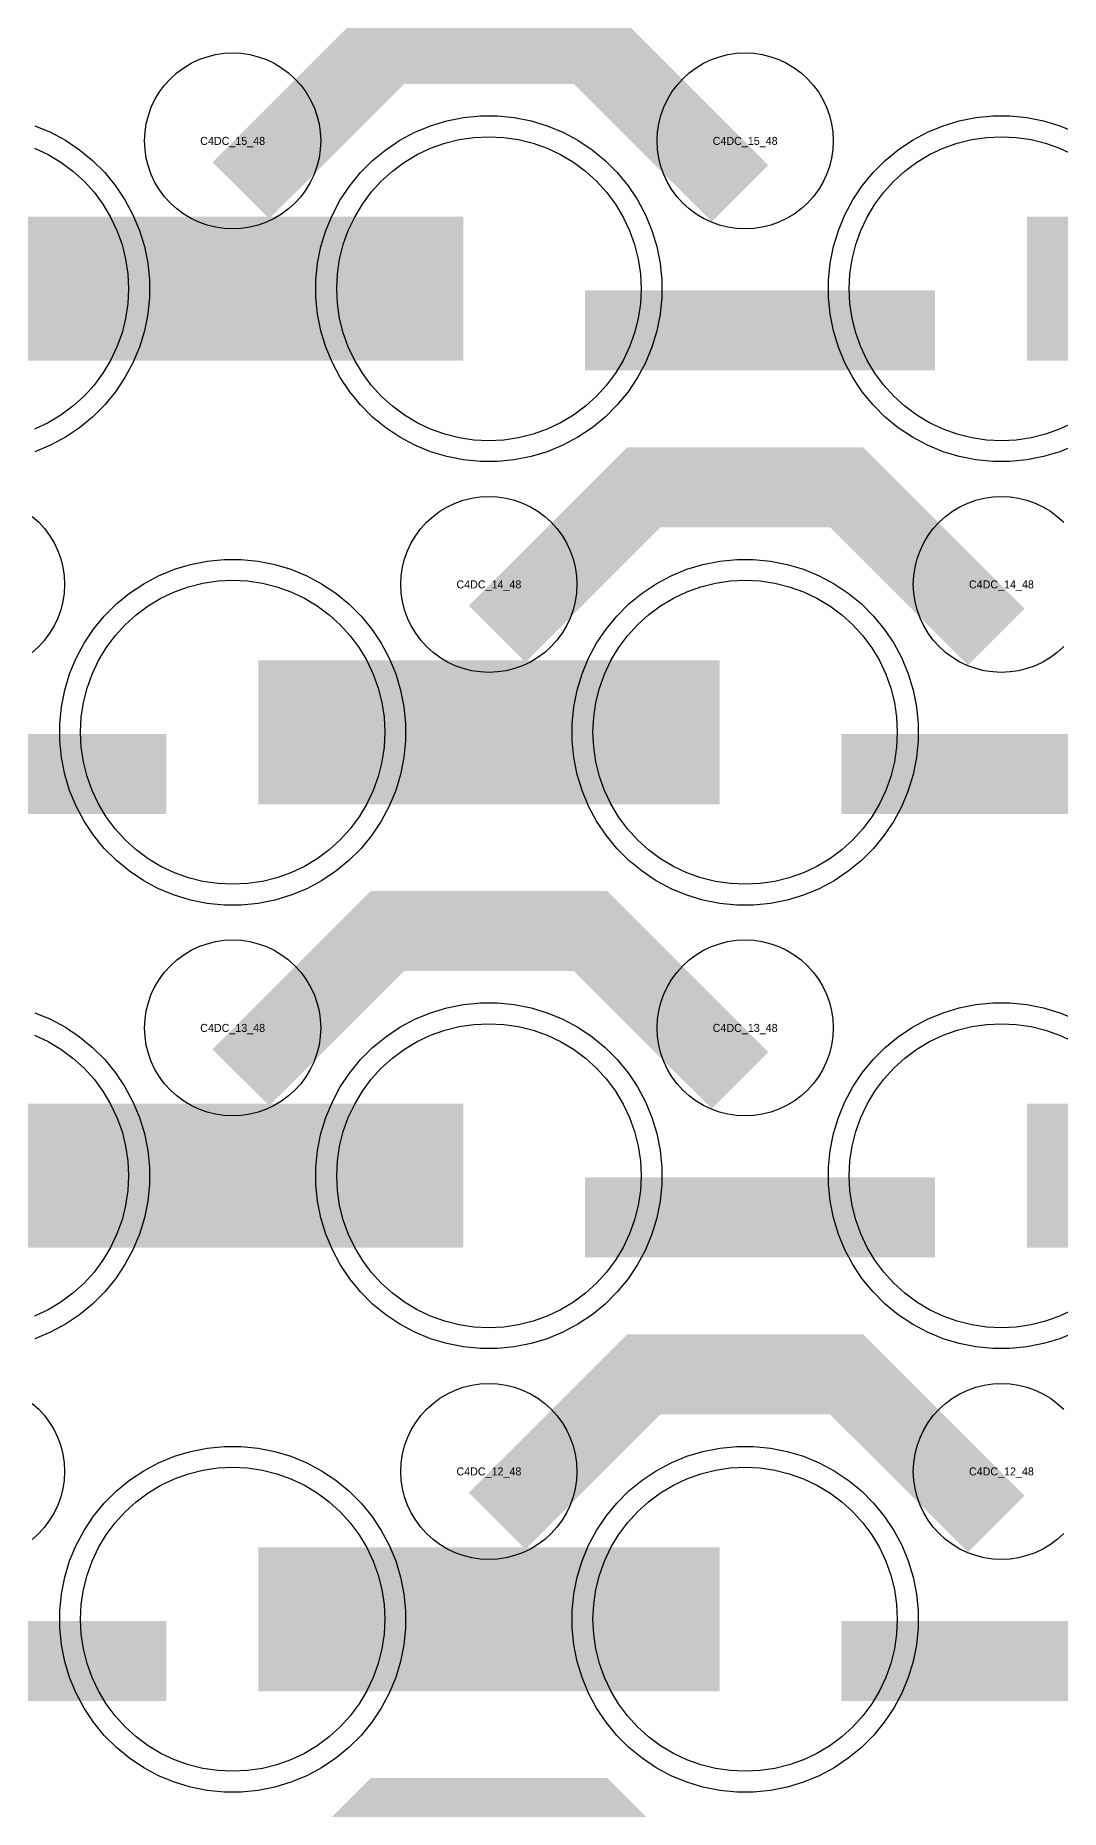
# Model space of a CAD drawing. Extents: x -11880 to 11880, y -14992 to 14992.
# Drawn here: x 3298 to 3618, y -13236 to -12682 of the extents above; entities that cross this region are included whole.
import ezdxf
from ezdxf.enums import TextEntityAlignment as Align

# ---------------------------------------------------------------- set-up
doc = ezdxf.new("R2010")
doc.units = 0
doc.header["$MEASUREMENT"] = 0
for name, color, linetype in [('GDS_775_DT_237', 138, 'CONTINUOUS'), ('RDL1_FS', 34, 'CONTINUOUS'), ('RDL_BS', 160, 'CONTINUOUS')]:
    doc.layers.add(name, color=color, linetype=linetype)

msp = doc.modelspace()

# ---------------------------------------------------------------- linework, layer by layer
at = {"layer": 'RDL1_FS'}
for points in [[(3440, -12808.614), (3435.343, -12808.385), (3430.732, -12807.701), (3426.209, -12806.569), (3421.819, -12804.997), (3417.605, -12803.005), (3413.605, -12800.607), (3409.86, -12797.829), (3406.406, -12794.699), (3403.276, -12791.245), (3400.498, -12787.5), (3398.1, -12783.5), (3396.108, -12779.286), (3394.536, -12774.896), (3393.404, -12770.373), (3392.72, -12765.762), (3392.491, -12761.105), (3392.72, -12756.448), (3393.404, -12751.837), (3394.536, -12747.314), (3396.108, -12742.924), (3398.1, -12738.71), (3400.498, -12734.71), (3403.276, -12730.965), (3406.406, -12727.511), (3409.86, -12724.381), (3413.605, -12721.603), (3417.605, -12719.205), (3421.819, -12717.213), (3426.209, -12715.641), (3430.732, -12714.509), (3435.343, -12713.825), (3440, -12713.596), (3444.657, -12713.825), (3449.268, -12714.509), (3453.791, -12715.641), (3458.181, -12717.213), (3462.395, -12719.205), (3466.395, -12721.603), (3470.14, -12724.381), (3473.594, -12727.511), (3476.724, -12730.965), (3479.502, -12734.71), (3481.9, -12738.71), (3483.892, -12742.924), (3485.464, -12747.314), (3486.596, -12751.837), (3487.28, -12756.448), (3487.509, -12761.105), (3487.28, -12765.762), (3486.596, -12770.373), (3485.464, -12774.896), (3483.892, -12779.286), (3481.9, -12783.5), (3479.502, -12787.5), (3476.724, -12791.245), (3473.594, -12794.699), (3470.14, -12797.829), (3466.395, -12800.607), (3462.395, -12803.005), (3458.181, -12804.997), (3453.791, -12806.569), (3449.268, -12807.701), (3444.657, -12808.385)], [(3440, -13085.739), (3435.343, -13085.51), (3430.732, -13084.826), (3426.209, -13083.694), (3421.819, -13082.122), (3417.605, -13080.13), (3413.605, -13077.732), (3409.86, -13074.954), (3406.406, -13071.824), (3403.276, -13068.37), (3400.498, -13064.625), (3398.1, -13060.625), (3396.108, -13056.411), (3394.536, -13052.021), (3393.404, -13047.498), (3392.72, -13042.887), (3392.491, -13038.23), (3392.72, -13033.573), (3393.404, -13028.962), (3394.536, -13024.439), (3396.108, -13020.049), (3398.1, -13015.835), (3400.498, -13011.835), (3403.276, -13008.09), (3406.406, -13004.636), (3409.86, -13001.506), (3413.605, -12998.728), (3417.605, -12996.33), (3421.819, -12994.338), (3426.209, -12992.766), (3430.732, -12991.634), (3435.343, -12990.95), (3440, -12990.721), (3444.657, -12990.95), (3449.268, -12991.634), (3453.791, -12992.766), (3458.181, -12994.338), (3462.395, -12996.33), (3466.395, -12998.728), (3470.14, -13001.506), (3473.594, -13004.636), (3476.724, -13008.09), (3479.502, -13011.835), (3481.9, -13015.835), (3483.892, -13020.049), (3485.464, -13024.439), (3486.596, -13028.962), (3487.28, -13033.573), (3487.509, -13038.23), (3487.28, -13042.887), (3486.596, -13047.498), (3485.464, -13052.021), (3483.892, -13056.411), (3481.9, -13060.625), (3479.502, -13064.625), (3476.724, -13068.37), (3473.594, -13071.824), (3470.14, -13074.954), (3466.395, -13077.732), (3462.395, -13080.13), (3458.181, -13082.122), (3453.791, -13083.694), (3449.268, -13084.826), (3444.657, -13085.51)], [(3360, -13224.304), (3355.343, -13224.075), (3350.732, -13223.391), (3346.209, -13222.259), (3341.819, -13220.687), (3337.605, -13218.695), (3333.605, -13216.297), (3329.86, -13213.519), (3326.406, -13210.389), (3323.276, -13206.935), (3320.498, -13203.19), (3318.1, -13199.19), (3316.108, -13194.976), (3314.536, -13190.586), (3313.404, -13186.063), (3312.72, -13181.452), (3312.491, -13176.795), (3312.72, -13172.138), (3313.404, -13167.527), (3314.536, -13163.004), (3316.108, -13158.614), (3318.1, -13154.4), (3320.498, -13150.4), (3323.276, -13146.655), (3326.406, -13143.201), (3329.86, -13140.071), (3333.605, -13137.293), (3337.605, -13134.895), (3341.819, -13132.903), (3346.209, -13131.331), (3350.732, -13130.199), (3355.343, -13129.515), (3360, -13129.286), (3364.657, -13129.515), (3369.268, -13130.199), (3373.791, -13131.331), (3378.181, -13132.903), (3382.395, -13134.895), (3386.395, -13137.293), (3390.14, -13140.071), (3393.594, -13143.201), (3396.724, -13146.655), (3399.502, -13150.4), (3401.9, -13154.4), (3403.892, -13158.614), (3405.464, -13163.004), (3406.596, -13167.527), (3407.28, -13172.138), (3407.509, -13176.795), (3407.28, -13181.452), (3406.596, -13186.063), (3405.464, -13190.586), (3403.892, -13194.976), (3401.9, -13199.19), (3399.502, -13203.19), (3396.724, -13206.935), (3393.594, -13210.389), (3390.14, -13213.519), (3386.395, -13216.297), (3382.395, -13218.695), (3378.181, -13220.687), (3373.791, -13222.259), (3369.268, -13223.391), (3364.657, -13224.075)], [(3520, -13224.304), (3515.343, -13224.075), (3510.732, -13223.391), (3506.209, -13222.259), (3501.819, -13220.687), (3497.605, -13218.695), (3493.605, -13216.297), (3489.86, -13213.519), (3486.406, -13210.389), (3483.276, -13206.935), (3480.498, -13203.19), (3478.1, -13199.19), (3476.108, -13194.976), (3474.536, -13190.586), (3473.404, -13186.063), (3472.72, -13181.452), (3472.491, -13176.795), (3472.72, -13172.138), (3473.404, -13167.527), (3474.536, -13163.004), (3476.108, -13158.614), (3478.1, -13154.4), (3480.498, -13150.4), (3483.276, -13146.655), (3486.406, -13143.201), (3489.86, -13140.071), (3493.605, -13137.293), (3497.605, -13134.895), (3501.819, -13132.903), (3506.209, -13131.331), (3510.732, -13130.199), (3515.343, -13129.515), (3520, -13129.286), (3524.657, -13129.515), (3529.268, -13130.199), (3533.791, -13131.331), (3538.181, -13132.903), (3542.395, -13134.895), (3546.395, -13137.293), (3550.14, -13140.071), (3553.594, -13143.201), (3556.724, -13146.655), (3559.502, -13150.4), (3561.9, -13154.4), (3563.892, -13158.614), (3565.464, -13163.004), (3566.596, -13167.527), (3567.28, -13172.138), (3567.509, -13176.795), (3567.28, -13181.452), (3566.596, -13186.063), (3565.464, -13190.586), (3563.892, -13194.976), (3561.9, -13199.19), (3559.502, -13203.19), (3556.724, -13206.935), (3553.594, -13210.389), (3550.14, -13213.519), (3546.395, -13216.297), (3542.395, -13218.695), (3538.181, -13220.687), (3533.791, -13222.259), (3529.268, -13223.391), (3524.657, -13224.075)]]:
    msp.add_lwpolyline(points, close=True, dxfattribs=at)
for points in [[(3622.395, -12803.005), (3618.181, -12804.997), (3613.791, -12806.569), (3609.268, -12807.701), (3604.657, -12808.385), (3600, -12808.614), (3595.343, -12808.385), (3590.732, -12807.701), (3586.209, -12806.569), (3581.819, -12804.997), (3577.605, -12803.005), (3573.605, -12800.607), (3569.86, -12797.829), (3566.406, -12794.699), (3563.276, -12791.245), (3560.498, -12787.5), (3558.1, -12783.5), (3556.108, -12779.286), (3554.536, -12774.896), (3553.404, -12770.373), (3552.72, -12765.762), (3552.491, -12761.105), (3552.72, -12756.448), (3553.404, -12751.837), (3554.536, -12747.314), (3556.108, -12742.924), (3558.1, -12738.71), (3560.498, -12734.71), (3563.276, -12730.965), (3566.406, -12727.511), (3569.86, -12724.381), (3573.605, -12721.603), (3577.605, -12719.205), (3581.819, -12717.213), (3586.209, -12715.641), (3590.732, -12714.509), (3595.343, -12713.825), (3600, -12713.596), (3604.657, -12713.825), (3609.268, -12714.509), (3613.791, -12715.641), (3618.181, -12717.213), (3622.395, -12719.205)], [(3298.181, -12717.213), (3302.395, -12719.205), (3306.395, -12721.603), (3310.14, -12724.381), (3313.594, -12727.511), (3316.724, -12730.965), (3319.502, -12734.71), (3321.9, -12738.71), (3323.892, -12742.924), (3325.464, -12747.314), (3326.596, -12751.837), (3327.28, -12756.448), (3327.509, -12761.105), (3327.28, -12765.762), (3326.596, -12770.373), (3325.464, -12774.896), (3323.892, -12779.286), (3321.9, -12783.5), (3319.502, -12787.5), (3316.724, -12791.245), (3313.594, -12794.699), (3310.14, -12797.829), (3306.395, -12800.607), (3302.395, -12803.005), (3298.181, -12804.997)], [(3622.395, -13080.13), (3618.181, -13082.122), (3613.791, -13083.694), (3609.268, -13084.826), (3604.657, -13085.51), (3600, -13085.739), (3595.343, -13085.51), (3590.732, -13084.826), (3586.209, -13083.694), (3581.819, -13082.122), (3577.605, -13080.13), (3573.605, -13077.732), (3569.86, -13074.954), (3566.406, -13071.824), (3563.276, -13068.37), (3560.498, -13064.625), (3558.1, -13060.625), (3556.108, -13056.411), (3554.536, -13052.021), (3553.404, -13047.498), (3552.72, -13042.887), (3552.491, -13038.23), (3552.72, -13033.573), (3553.404, -13028.962), (3554.536, -13024.439), (3556.108, -13020.049), (3558.1, -13015.835), (3560.498, -13011.835), (3563.276, -13008.09), (3566.406, -13004.636), (3569.86, -13001.506), (3573.605, -12998.728), (3577.605, -12996.33), (3581.819, -12994.338), (3586.209, -12992.766), (3590.732, -12991.634), (3595.343, -12990.95), (3600, -12990.721), (3604.657, -12990.95), (3609.268, -12991.634), (3613.791, -12992.766), (3618.181, -12994.338), (3622.395, -12996.33)], [(3298.181, -12994.338), (3302.395, -12996.33), (3306.395, -12998.728), (3310.14, -13001.506), (3313.594, -13004.636), (3316.724, -13008.09), (3319.502, -13011.835), (3321.9, -13015.835), (3323.892, -13020.049), (3325.464, -13024.439), (3326.596, -13028.962), (3327.28, -13033.573), (3327.509, -13038.23), (3327.28, -13042.887), (3326.596, -13047.498), (3325.464, -13052.021), (3323.892, -13056.411), (3321.9, -13060.625), (3319.502, -13064.625), (3316.724, -13068.37), (3313.594, -13071.824), (3310.14, -13074.954), (3306.395, -13077.732), (3302.395, -13080.13), (3298.181, -13082.122)]]:
    msp.add_lwpolyline(points, dxfattribs=at)
for points in [[(3288.002, -12761.105, 45, 45, 0), (3360.002, -12761.105, 45, 45, 0)], [(3360.002, -12761.105, 45, 45, 0), (3432.002, -12761.105, 45, 45, 0)], [(3608.002, -12761.105, 45, 45, 0), (3680.002, -12761.105, 45, 45, 0)], [(3288.002, -13038.23, 45, 45, 0), (3360.002, -13038.23, 45, 45, 0)], [(3360.002, -13038.23, 45, 45, 0), (3432.002, -13038.23, 45, 45, 0)], [(3608.002, -13038.23, 45, 45, 0), (3680.002, -13038.23, 45, 45, 0)], [(3368.002, -13176.795, 45, 45, 0), (3440.002, -13176.795, 45, 45, 0)], [(3440.002, -13176.795, 45, 45, 0), (3512.002, -13176.795, 45, 45, 0)]]:
    msp.add_lwpolyline(points, format="xyseb", dxfattribs=at)
at = {"layer": 'RDL1_FS', "color": 241, "true_color": 0xf7abae}
for points in [[(3360, -12947.174), (3355.343, -12946.945), (3350.732, -12946.261), (3346.209, -12945.129), (3341.819, -12943.557), (3337.605, -12941.565), (3333.605, -12939.167), (3329.86, -12936.389), (3326.406, -12933.259), (3323.276, -12929.805), (3320.498, -12926.06), (3318.1, -12922.06), (3316.108, -12917.846), (3314.536, -12913.456), (3313.404, -12908.933), (3312.72, -12904.322), (3312.491, -12899.665), (3312.72, -12895.008), (3313.404, -12890.397), (3314.536, -12885.874), (3316.108, -12881.484), (3318.1, -12877.27), (3320.498, -12873.27), (3323.276, -12869.525), (3326.406, -12866.071), (3329.86, -12862.941), (3333.605, -12860.163), (3337.605, -12857.765), (3341.819, -12855.773), (3346.209, -12854.201), (3350.732, -12853.069), (3355.343, -12852.385), (3360, -12852.156), (3364.657, -12852.385), (3369.268, -12853.069), (3373.791, -12854.201), (3378.181, -12855.773), (3382.395, -12857.765), (3386.395, -12860.163), (3390.14, -12862.941), (3393.594, -12866.071), (3396.724, -12869.525), (3399.502, -12873.27), (3401.9, -12877.27), (3403.892, -12881.484), (3405.464, -12885.874), (3406.596, -12890.397), (3407.28, -12895.008), (3407.509, -12899.665), (3407.28, -12904.322), (3406.596, -12908.933), (3405.464, -12913.456), (3403.892, -12917.846), (3401.9, -12922.06), (3399.502, -12926.06), (3396.724, -12929.805), (3393.594, -12933.259), (3390.14, -12936.389), (3386.395, -12939.167), (3382.395, -12941.565), (3378.181, -12943.557), (3373.791, -12945.129), (3369.268, -12946.261), (3364.657, -12946.945)], [(3520, -12947.174), (3515.343, -12946.945), (3510.732, -12946.261), (3506.209, -12945.129), (3501.819, -12943.557), (3497.605, -12941.565), (3493.605, -12939.167), (3489.86, -12936.389), (3486.406, -12933.259), (3483.276, -12929.805), (3480.498, -12926.06), (3478.1, -12922.06), (3476.108, -12917.846), (3474.536, -12913.456), (3473.404, -12908.933), (3472.72, -12904.322), (3472.491, -12899.665), (3472.72, -12895.008), (3473.404, -12890.397), (3474.536, -12885.874), (3476.108, -12881.484), (3478.1, -12877.27), (3480.498, -12873.27), (3483.276, -12869.525), (3486.406, -12866.071), (3489.86, -12862.941), (3493.605, -12860.163), (3497.605, -12857.765), (3501.819, -12855.773), (3506.209, -12854.201), (3510.732, -12853.069), (3515.343, -12852.385), (3520, -12852.156), (3524.657, -12852.385), (3529.268, -12853.069), (3533.791, -12854.201), (3538.181, -12855.773), (3542.395, -12857.765), (3546.395, -12860.163), (3550.14, -12862.941), (3553.594, -12866.071), (3556.724, -12869.525), (3559.502, -12873.27), (3561.9, -12877.27), (3563.892, -12881.484), (3565.464, -12885.874), (3566.596, -12890.397), (3567.28, -12895.008), (3567.509, -12899.665), (3567.28, -12904.322), (3566.596, -12908.933), (3565.464, -12913.456), (3563.892, -12917.846), (3561.9, -12922.06), (3559.502, -12926.06), (3556.724, -12929.805), (3553.594, -12933.259), (3550.14, -12936.389), (3546.395, -12939.167), (3542.395, -12941.565), (3538.181, -12943.557), (3533.791, -12945.129), (3529.268, -12946.261), (3524.657, -12946.945)]]:
    msp.add_lwpolyline(points, close=True, dxfattribs=at)
for points in [[(3368.002, -12899.665, 45, 45, 0), (3440.002, -12899.665, 45, 45, 0)], [(3440.002, -12899.665, 45, 45, 0), (3512.002, -12899.665, 45, 45, 0)]]:
    msp.add_lwpolyline(points, format="xyseb", dxfattribs=at)
at = {"layer": 'RDL_BS'}
for points in [[(3362.562, -12730.419, 25, 25, 0), (3408.377, -12684.604, 25, 25, 0), (3441.93, -12684.604, 25, 25, 0)], [(3518.401, -12731.318, 25, 25, 0), (3471.687, -12684.604, 25, 25, 0), (3441.929, -12684.604, 25, 25, 0)], [(3470.016, -12774.118, 25, 25, 0), (3579.281, -12774.118, 25, 25, 0)], [(3442.562, -12868.979, 25, 25, 0), (3488.377, -12823.164, 25, 25, 0), (3521.93, -12823.164, 25, 25, 0)], [(3598.401, -12869.878, 25, 25, 0), (3551.687, -12823.164, 25, 25, 0), (3521.929, -12823.164, 25, 25, 0)], [(3362.562, -13007.544, 25, 25, 0), (3408.377, -12961.729, 25, 25, 0), (3441.93, -12961.729, 25, 25, 0)], [(3518.401, -13008.443, 25, 25, 0), (3471.687, -12961.729, 25, 25, 0), (3441.929, -12961.729, 25, 25, 0)], [(3470.016, -13051.243, 25, 25, 0), (3579.281, -13051.243, 25, 25, 0)], [(3442.562, -13146.109, 25, 25, 0), (3488.377, -13100.294, 25, 25, 0), (3521.93, -13100.294, 25, 25, 0)], [(3598.401, -13147.008, 25, 25, 0), (3551.687, -13100.294, 25, 25, 0), (3521.929, -13100.294, 25, 25, 0)], [(3230.016, -13189.808, 25, 25, 0), (3339.281, -13189.808, 25, 25, 0)], [(3550.016, -13189.808, 25, 25, 0), (3659.281, -13189.808, 25, 25, 0)], [(3362.562, -13284.674, 25, 25, 0), (3408.377, -13238.859, 25, 25, 0), (3441.93, -13238.859, 25, 25, 0)], [(3518.401, -13285.573, 25, 25, 0), (3471.687, -13238.859, 25, 25, 0), (3441.929, -13238.859, 25, 25, 0)]]:
    msp.add_lwpolyline(points, format="xyseb", dxfattribs=at)
for points in [[(3360, -12742.411), (3357.307, -12742.279), (3354.635, -12741.883), (3352.016, -12741.226), (3349.481, -12740.319), (3347.044, -12739.167), (3344.72, -12737.774), (3342.557, -12736.171), (3340.558, -12734.359), (3338.746, -12732.36), (3337.143, -12730.197), (3335.75, -12727.873), (3334.598, -12725.436), (3333.691, -12722.901), (3333.034, -12720.282), (3332.638, -12717.61), (3332.506, -12714.917), (3332.638, -12712.224), (3333.034, -12709.552), (3333.691, -12706.933), (3334.598, -12704.398), (3335.75, -12701.961), (3337.143, -12699.637), (3338.746, -12697.474), (3340.558, -12695.475), (3342.557, -12693.663), (3344.72, -12692.06), (3347.044, -12690.667), (3349.481, -12689.515), (3352.016, -12688.608), (3354.635, -12687.951), (3357.307, -12687.555), (3360, -12687.423), (3362.693, -12687.555), (3365.365, -12687.951), (3367.984, -12688.608), (3370.519, -12689.515), (3372.956, -12690.667), (3375.28, -12692.06), (3377.443, -12693.663), (3379.442, -12695.475), (3381.254, -12697.474), (3382.857, -12699.637), (3384.25, -12701.961), (3385.402, -12704.398), (3386.309, -12706.933), (3386.966, -12709.552), (3387.362, -12712.224), (3387.494, -12714.917), (3387.362, -12717.61), (3386.966, -12720.282), (3386.309, -12722.901), (3385.402, -12725.436), (3384.25, -12727.873), (3382.857, -12730.197), (3381.254, -12732.36), (3379.442, -12734.359), (3377.443, -12736.171), (3375.28, -12737.774), (3372.956, -12739.167), (3370.519, -12740.319), (3367.984, -12741.226), (3365.365, -12741.883), (3362.693, -12742.279)], [(3520, -12742.411), (3517.307, -12742.279), (3514.635, -12741.883), (3512.016, -12741.226), (3509.481, -12740.319), (3507.044, -12739.167), (3504.72, -12737.774), (3502.557, -12736.171), (3500.558, -12734.359), (3498.746, -12732.36), (3497.143, -12730.197), (3495.75, -12727.873), (3494.598, -12725.436), (3493.691, -12722.901), (3493.034, -12720.282), (3492.638, -12717.61), (3492.506, -12714.917), (3492.638, -12712.224), (3493.034, -12709.552), (3493.691, -12706.933), (3494.598, -12704.398), (3495.75, -12701.961), (3497.143, -12699.637), (3498.746, -12697.474), (3500.558, -12695.475), (3502.557, -12693.663), (3504.72, -12692.06), (3507.044, -12690.667), (3509.481, -12689.515), (3512.016, -12688.608), (3514.635, -12687.951), (3517.307, -12687.555), (3520, -12687.423), (3522.693, -12687.555), (3525.365, -12687.951), (3527.984, -12688.608), (3530.519, -12689.515), (3532.956, -12690.667), (3535.28, -12692.06), (3537.443, -12693.663), (3539.442, -12695.475), (3541.254, -12697.474), (3542.857, -12699.637), (3544.25, -12701.961), (3545.402, -12704.398), (3546.309, -12706.933), (3546.966, -12709.552), (3547.362, -12712.224), (3547.494, -12714.917), (3547.362, -12717.61), (3546.966, -12720.282), (3546.309, -12722.901), (3545.402, -12725.436), (3544.25, -12727.873), (3542.857, -12730.197), (3541.254, -12732.36), (3539.442, -12734.359), (3537.443, -12736.171), (3535.28, -12737.774), (3532.956, -12739.167), (3530.519, -12740.319), (3527.984, -12741.226), (3525.365, -12741.883), (3522.693, -12742.279)], [(3437.356, -12815.105), (3432.062, -12814.588), (3426.835, -12813.542), (3421.795, -12812.011), (3416.885, -12809.98), (3412.223, -12807.488), (3407.809, -12804.541), (3403.708, -12801.179), (3399.926, -12797.397), (3396.564, -12793.296), (3393.617, -12788.882), (3391.125, -12784.22), (3389.094, -12779.31), (3387.563, -12774.27), (3386.517, -12769.043), (3386, -12763.749), (3386, -12758.461), (3386.517, -12753.167), (3387.563, -12747.94), (3389.094, -12742.9), (3391.125, -12737.99), (3393.617, -12733.328), (3396.564, -12728.914), (3399.926, -12724.813), (3403.708, -12721.031), (3407.809, -12717.669), (3412.223, -12714.722), (3416.885, -12712.23), (3421.795, -12710.199), (3426.835, -12708.668), (3432.062, -12707.622), (3437.356, -12707.105), (3442.644, -12707.105), (3447.938, -12707.622), (3453.165, -12708.668), (3458.205, -12710.199), (3463.115, -12712.23), (3467.777, -12714.722), (3472.191, -12717.669), (3476.292, -12721.031), (3480.074, -12724.813), (3483.436, -12728.914), (3486.383, -12733.328), (3488.875, -12737.99), (3490.906, -12742.9), (3492.437, -12747.94), (3493.483, -12753.167), (3494, -12758.461), (3494, -12763.749), (3493.483, -12769.043), (3492.437, -12774.27), (3490.906, -12779.31), (3488.875, -12784.22), (3486.383, -12788.882), (3483.436, -12793.296), (3480.074, -12797.397), (3476.292, -12801.179), (3472.191, -12804.541), (3467.777, -12807.488), (3463.115, -12809.98), (3458.205, -12812.011), (3453.165, -12813.542), (3447.938, -12814.588), (3442.644, -12815.105)], [(3440, -12880.971), (3437.307, -12880.839), (3434.635, -12880.443), (3432.016, -12879.786), (3429.481, -12878.879), (3427.044, -12877.727), (3424.72, -12876.334), (3422.557, -12874.731), (3420.558, -12872.919), (3418.746, -12870.92), (3417.143, -12868.757), (3415.75, -12866.433), (3414.598, -12863.996), (3413.691, -12861.461), (3413.034, -12858.842), (3412.638, -12856.17), (3412.506, -12853.477), (3412.638, -12850.784), (3413.034, -12848.112), (3413.691, -12845.493), (3414.598, -12842.958), (3415.75, -12840.521), (3417.143, -12838.197), (3418.746, -12836.034), (3420.558, -12834.035), (3422.557, -12832.223), (3424.72, -12830.62), (3427.044, -12829.227), (3429.481, -12828.075), (3432.016, -12827.168), (3434.635, -12826.511), (3437.307, -12826.115), (3440, -12825.983), (3442.693, -12826.115), (3445.365, -12826.511), (3447.984, -12827.168), (3450.519, -12828.075), (3452.956, -12829.227), (3455.28, -12830.62), (3457.443, -12832.223), (3459.442, -12834.035), (3461.254, -12836.034), (3462.857, -12838.197), (3464.25, -12840.521), (3465.402, -12842.958), (3466.309, -12845.493), (3466.966, -12848.112), (3467.362, -12850.784), (3467.494, -12853.477), (3467.362, -12856.17), (3466.966, -12858.842), (3466.309, -12861.461), (3465.402, -12863.996), (3464.25, -12866.433), (3462.857, -12868.757), (3461.254, -12870.92), (3459.442, -12872.919), (3457.443, -12874.731), (3455.28, -12876.334), (3452.956, -12877.727), (3450.519, -12878.879), (3447.984, -12879.786), (3445.365, -12880.443), (3442.693, -12880.839)], [(3360, -13019.536), (3357.307, -13019.404), (3354.635, -13019.008), (3352.016, -13018.351), (3349.481, -13017.444), (3347.044, -13016.292), (3344.72, -13014.899), (3342.557, -13013.296), (3340.558, -13011.484), (3338.746, -13009.485), (3337.143, -13007.322), (3335.75, -13004.998), (3334.598, -13002.561), (3333.691, -13000.026), (3333.034, -12997.407), (3332.638, -12994.735), (3332.506, -12992.042), (3332.638, -12989.349), (3333.034, -12986.677), (3333.691, -12984.058), (3334.598, -12981.523), (3335.75, -12979.086), (3337.143, -12976.762), (3338.746, -12974.599), (3340.558, -12972.6), (3342.557, -12970.788), (3344.72, -12969.185), (3347.044, -12967.792), (3349.481, -12966.64), (3352.016, -12965.733), (3354.635, -12965.076), (3357.307, -12964.68), (3360, -12964.548), (3362.693, -12964.68), (3365.365, -12965.076), (3367.984, -12965.733), (3370.519, -12966.64), (3372.956, -12967.792), (3375.28, -12969.185), (3377.443, -12970.788), (3379.442, -12972.6), (3381.254, -12974.599), (3382.857, -12976.762), (3384.25, -12979.086), (3385.402, -12981.523), (3386.309, -12984.058), (3386.966, -12986.677), (3387.362, -12989.349), (3387.494, -12992.042), (3387.362, -12994.735), (3386.966, -12997.407), (3386.309, -13000.026), (3385.402, -13002.561), (3384.25, -13004.998), (3382.857, -13007.322), (3381.254, -13009.485), (3379.442, -13011.484), (3377.443, -13013.296), (3375.28, -13014.899), (3372.956, -13016.292), (3370.519, -13017.444), (3367.984, -13018.351), (3365.365, -13019.008), (3362.693, -13019.404)], [(3520, -13019.536), (3517.307, -13019.404), (3514.635, -13019.008), (3512.016, -13018.351), (3509.481, -13017.444), (3507.044, -13016.292), (3504.72, -13014.899), (3502.557, -13013.296), (3500.558, -13011.484), (3498.746, -13009.485), (3497.143, -13007.322), (3495.75, -13004.998), (3494.598, -13002.561), (3493.691, -13000.026), (3493.034, -12997.407), (3492.638, -12994.735), (3492.506, -12992.042), (3492.638, -12989.349), (3493.034, -12986.677), (3493.691, -12984.058), (3494.598, -12981.523), (3495.75, -12979.086), (3497.143, -12976.762), (3498.746, -12974.599), (3500.558, -12972.6), (3502.557, -12970.788), (3504.72, -12969.185), (3507.044, -12967.792), (3509.481, -12966.64), (3512.016, -12965.733), (3514.635, -12965.076), (3517.307, -12964.68), (3520, -12964.548), (3522.693, -12964.68), (3525.365, -12965.076), (3527.984, -12965.733), (3530.519, -12966.64), (3532.956, -12967.792), (3535.28, -12969.185), (3537.443, -12970.788), (3539.442, -12972.6), (3541.254, -12974.599), (3542.857, -12976.762), (3544.25, -12979.086), (3545.402, -12981.523), (3546.309, -12984.058), (3546.966, -12986.677), (3547.362, -12989.349), (3547.494, -12992.042), (3547.362, -12994.735), (3546.966, -12997.407), (3546.309, -13000.026), (3545.402, -13002.561), (3544.25, -13004.998), (3542.857, -13007.322), (3541.254, -13009.485), (3539.442, -13011.484), (3537.443, -13013.296), (3535.28, -13014.899), (3532.956, -13016.292), (3530.519, -13017.444), (3527.984, -13018.351), (3525.365, -13019.008), (3522.693, -13019.404)], [(3437.356, -13092.23), (3432.062, -13091.713), (3426.835, -13090.667), (3421.795, -13089.136), (3416.885, -13087.105), (3412.223, -13084.613), (3407.809, -13081.666), (3403.708, -13078.304), (3399.926, -13074.522), (3396.564, -13070.421), (3393.617, -13066.007), (3391.125, -13061.345), (3389.094, -13056.435), (3387.563, -13051.395), (3386.517, -13046.168), (3386, -13040.874), (3386, -13035.586), (3386.517, -13030.292), (3387.563, -13025.065), (3389.094, -13020.025), (3391.125, -13015.115), (3393.617, -13010.453), (3396.564, -13006.039), (3399.926, -13001.938), (3403.708, -12998.156), (3407.809, -12994.794), (3412.223, -12991.847), (3416.885, -12989.355), (3421.795, -12987.324), (3426.835, -12985.793), (3432.062, -12984.747), (3437.356, -12984.23), (3442.644, -12984.23), (3447.938, -12984.747), (3453.165, -12985.793), (3458.205, -12987.324), (3463.115, -12989.355), (3467.777, -12991.847), (3472.191, -12994.794), (3476.292, -12998.156), (3480.074, -13001.938), (3483.436, -13006.039), (3486.383, -13010.453), (3488.875, -13015.115), (3490.906, -13020.025), (3492.437, -13025.065), (3493.483, -13030.292), (3494, -13035.586), (3494, -13040.874), (3493.483, -13046.168), (3492.437, -13051.395), (3490.906, -13056.435), (3488.875, -13061.345), (3486.383, -13066.007), (3483.436, -13070.421), (3480.074, -13074.522), (3476.292, -13078.304), (3472.191, -13081.666), (3467.777, -13084.613), (3463.115, -13087.105), (3458.205, -13089.136), (3453.165, -13090.667), (3447.938, -13091.713), (3442.644, -13092.23)], [(3440, -13158.101), (3437.307, -13157.969), (3434.635, -13157.573), (3432.016, -13156.916), (3429.481, -13156.009), (3427.044, -13154.857), (3424.72, -13153.464), (3422.557, -13151.861), (3420.558, -13150.049), (3418.746, -13148.05), (3417.143, -13145.887), (3415.75, -13143.563), (3414.598, -13141.126), (3413.691, -13138.591), (3413.034, -13135.972), (3412.638, -13133.3), (3412.506, -13130.607), (3412.638, -13127.914), (3413.034, -13125.242), (3413.691, -13122.623), (3414.598, -13120.088), (3415.75, -13117.651), (3417.143, -13115.327), (3418.746, -13113.164), (3420.558, -13111.165), (3422.557, -13109.353), (3424.72, -13107.75), (3427.044, -13106.357), (3429.481, -13105.205), (3432.016, -13104.298), (3434.635, -13103.641), (3437.307, -13103.245), (3440, -13103.113), (3442.693, -13103.245), (3445.365, -13103.641), (3447.984, -13104.298), (3450.519, -13105.205), (3452.956, -13106.357), (3455.28, -13107.75), (3457.443, -13109.353), (3459.442, -13111.165), (3461.254, -13113.164), (3462.857, -13115.327), (3464.25, -13117.651), (3465.402, -13120.088), (3466.309, -13122.623), (3466.966, -13125.242), (3467.362, -13127.914), (3467.494, -13130.607), (3467.362, -13133.3), (3466.966, -13135.972), (3466.309, -13138.591), (3465.402, -13141.126), (3464.25, -13143.563), (3462.857, -13145.887), (3461.254, -13148.05), (3459.442, -13150.049), (3457.443, -13151.861), (3455.28, -13153.464), (3452.956, -13154.857), (3450.519, -13156.009), (3447.984, -13156.916), (3445.365, -13157.573), (3442.693, -13157.969)], [(3357.356, -13230.795), (3352.062, -13230.278), (3346.835, -13229.232), (3341.795, -13227.701), (3336.885, -13225.67), (3332.223, -13223.178), (3327.809, -13220.231), (3323.708, -13216.869), (3319.926, -13213.087), (3316.564, -13208.986), (3313.617, -13204.572), (3311.125, -13199.91), (3309.094, -13195), (3307.563, -13189.96), (3306.517, -13184.733), (3306, -13179.439), (3306, -13174.151), (3306.517, -13168.857), (3307.563, -13163.63), (3309.094, -13158.59), (3311.125, -13153.68), (3313.617, -13149.018), (3316.564, -13144.604), (3319.926, -13140.503), (3323.708, -13136.721), (3327.809, -13133.359), (3332.223, -13130.412), (3336.885, -13127.92), (3341.795, -13125.889), (3346.835, -13124.358), (3352.062, -13123.312), (3357.356, -13122.795), (3362.644, -13122.795), (3367.938, -13123.312), (3373.165, -13124.358), (3378.205, -13125.889), (3383.115, -13127.92), (3387.777, -13130.412), (3392.191, -13133.359), (3396.292, -13136.721), (3400.074, -13140.503), (3403.436, -13144.604), (3406.383, -13149.018), (3408.875, -13153.68), (3410.906, -13158.59), (3412.437, -13163.63), (3413.483, -13168.857), (3414, -13174.151), (3414, -13179.439), (3413.483, -13184.733), (3412.437, -13189.96), (3410.906, -13195), (3408.875, -13199.91), (3406.383, -13204.572), (3403.436, -13208.986), (3400.074, -13213.087), (3396.292, -13216.869), (3392.191, -13220.231), (3387.777, -13223.178), (3383.115, -13225.67), (3378.205, -13227.701), (3373.165, -13229.232), (3367.938, -13230.278), (3362.644, -13230.795)], [(3517.356, -13230.795), (3512.062, -13230.278), (3506.835, -13229.232), (3501.795, -13227.701), (3496.885, -13225.67), (3492.223, -13223.178), (3487.809, -13220.231), (3483.708, -13216.869), (3479.926, -13213.087), (3476.564, -13208.986), (3473.617, -13204.572), (3471.125, -13199.91), (3469.094, -13195), (3467.563, -13189.96), (3466.517, -13184.733), (3466, -13179.439), (3466, -13174.151), (3466.517, -13168.857), (3467.563, -13163.63), (3469.094, -13158.59), (3471.125, -13153.68), (3473.617, -13149.018), (3476.564, -13144.604), (3479.926, -13140.503), (3483.708, -13136.721), (3487.809, -13133.359), (3492.223, -13130.412), (3496.885, -13127.92), (3501.795, -13125.889), (3506.835, -13124.358), (3512.062, -13123.312), (3517.356, -13122.795), (3522.644, -13122.795), (3527.938, -13123.312), (3533.165, -13124.358), (3538.205, -13125.889), (3543.115, -13127.92), (3547.777, -13130.412), (3552.191, -13133.359), (3556.292, -13136.721), (3560.074, -13140.503), (3563.436, -13144.604), (3566.383, -13149.018), (3568.875, -13153.68), (3570.906, -13158.59), (3572.437, -13163.63), (3573.483, -13168.857), (3574, -13174.151), (3574, -13179.439), (3573.483, -13184.733), (3572.437, -13189.96), (3570.906, -13195), (3568.875, -13199.91), (3566.383, -13204.572), (3563.436, -13208.986), (3560.074, -13213.087), (3556.292, -13216.869), (3552.191, -13220.231), (3547.777, -13223.178), (3543.115, -13225.67), (3538.205, -13227.701), (3533.165, -13229.232), (3527.938, -13230.278), (3522.644, -13230.795)]]:
    msp.add_lwpolyline(points, close=True, dxfattribs=at)
for points in [[(3623.115, -12809.98), (3618.205, -12812.011), (3613.165, -12813.542), (3607.938, -12814.588), (3602.644, -12815.105), (3597.356, -12815.105), (3592.062, -12814.588), (3586.835, -12813.542), (3581.795, -12812.011), (3576.885, -12809.98), (3572.223, -12807.488), (3567.809, -12804.541), (3563.708, -12801.179), (3559.926, -12797.397), (3556.564, -12793.296), (3553.617, -12788.882), (3551.125, -12784.22), (3549.094, -12779.31), (3547.563, -12774.27), (3546.517, -12769.043), (3546, -12763.749), (3546, -12758.461), (3546.517, -12753.167), (3547.563, -12747.94), (3549.094, -12742.9), (3551.125, -12737.99), (3553.617, -12733.328), (3556.564, -12728.914), (3559.926, -12724.813), (3563.708, -12721.031), (3567.809, -12717.669), (3572.223, -12714.722), (3576.885, -12712.23), (3581.795, -12710.199), (3586.835, -12708.668), (3592.062, -12707.622), (3597.356, -12707.105), (3602.644, -12707.105), (3607.938, -12707.622), (3613.165, -12708.668), (3618.205, -12710.199), (3623.115, -12712.23)], [(3298.205, -12710.199), (3303.115, -12712.23), (3307.777, -12714.722), (3312.191, -12717.669), (3316.292, -12721.031), (3320.074, -12724.813), (3323.436, -12728.914), (3326.383, -12733.328), (3328.875, -12737.99), (3330.906, -12742.9), (3332.437, -12747.94), (3333.483, -12753.167), (3334, -12758.461), (3334, -12763.749), (3333.483, -12769.043), (3332.437, -12774.27), (3330.906, -12779.31), (3328.875, -12784.22), (3326.383, -12788.882), (3323.436, -12793.296), (3320.074, -12797.397), (3316.292, -12801.179), (3312.191, -12804.541), (3307.777, -12807.488), (3303.115, -12809.98), (3298.205, -12812.011)], [(3619.442, -12872.919), (3617.443, -12874.731), (3615.28, -12876.334), (3612.956, -12877.727), (3610.519, -12878.879), (3607.984, -12879.786), (3605.365, -12880.443), (3602.693, -12880.839), (3600, -12880.971), (3597.307, -12880.839), (3594.635, -12880.443), (3592.016, -12879.786), (3589.481, -12878.879), (3587.044, -12877.727), (3584.72, -12876.334), (3582.557, -12874.731), (3580.558, -12872.919), (3578.746, -12870.92), (3577.143, -12868.757), (3575.75, -12866.433), (3574.598, -12863.996), (3573.691, -12861.461), (3573.034, -12858.842), (3572.638, -12856.17), (3572.506, -12853.477), (3572.638, -12850.784), (3573.034, -12848.112), (3573.691, -12845.493), (3574.598, -12842.958), (3575.75, -12840.521), (3577.143, -12838.197), (3578.746, -12836.034), (3580.558, -12834.035), (3582.557, -12832.223), (3584.72, -12830.62), (3587.044, -12829.227), (3589.481, -12828.075), (3592.016, -12827.168), (3594.635, -12826.511), (3597.307, -12826.115), (3600, -12825.983), (3602.693, -12826.115), (3605.365, -12826.511), (3607.984, -12827.168), (3610.519, -12828.075), (3612.956, -12829.227), (3615.28, -12830.62), (3617.443, -12832.223), (3619.442, -12834.035)], [(3297.443, -12832.223), (3299.442, -12834.035), (3301.254, -12836.034), (3302.857, -12838.197), (3304.25, -12840.521), (3305.402, -12842.958), (3306.309, -12845.493), (3306.966, -12848.112), (3307.362, -12850.784), (3307.494, -12853.477), (3307.362, -12856.17), (3306.966, -12858.842), (3306.309, -12861.461), (3305.402, -12863.996), (3304.25, -12866.433), (3302.857, -12868.757), (3301.254, -12870.92), (3299.442, -12872.919), (3297.443, -12874.731)], [(3623.115, -13087.105), (3618.205, -13089.136), (3613.165, -13090.667), (3607.938, -13091.713), (3602.644, -13092.23), (3597.356, -13092.23), (3592.062, -13091.713), (3586.835, -13090.667), (3581.795, -13089.136), (3576.885, -13087.105), (3572.223, -13084.613), (3567.809, -13081.666), (3563.708, -13078.304), (3559.926, -13074.522), (3556.564, -13070.421), (3553.617, -13066.007), (3551.125, -13061.345), (3549.094, -13056.435), (3547.563, -13051.395), (3546.517, -13046.168), (3546, -13040.874), (3546, -13035.586), (3546.517, -13030.292), (3547.563, -13025.065), (3549.094, -13020.025), (3551.125, -13015.115), (3553.617, -13010.453), (3556.564, -13006.039), (3559.926, -13001.938), (3563.708, -12998.156), (3567.809, -12994.794), (3572.223, -12991.847), (3576.885, -12989.355), (3581.795, -12987.324), (3586.835, -12985.793), (3592.062, -12984.747), (3597.356, -12984.23), (3602.644, -12984.23), (3607.938, -12984.747), (3613.165, -12985.793), (3618.205, -12987.324), (3623.115, -12989.355)], [(3298.205, -12987.324), (3303.115, -12989.355), (3307.777, -12991.847), (3312.191, -12994.794), (3316.292, -12998.156), (3320.074, -13001.938), (3323.436, -13006.039), (3326.383, -13010.453), (3328.875, -13015.115), (3330.906, -13020.025), (3332.437, -13025.065), (3333.483, -13030.292), (3334, -13035.586), (3334, -13040.874), (3333.483, -13046.168), (3332.437, -13051.395), (3330.906, -13056.435), (3328.875, -13061.345), (3326.383, -13066.007), (3323.436, -13070.421), (3320.074, -13074.522), (3316.292, -13078.304), (3312.191, -13081.666), (3307.777, -13084.613), (3303.115, -13087.105), (3298.205, -13089.136)], [(3619.442, -13150.049), (3617.443, -13151.861), (3615.28, -13153.464), (3612.956, -13154.857), (3610.519, -13156.009), (3607.984, -13156.916), (3605.365, -13157.573), (3602.693, -13157.969), (3600, -13158.101), (3597.307, -13157.969), (3594.635, -13157.573), (3592.016, -13156.916), (3589.481, -13156.009), (3587.044, -13154.857), (3584.72, -13153.464), (3582.557, -13151.861), (3580.558, -13150.049), (3578.746, -13148.05), (3577.143, -13145.887), (3575.75, -13143.563), (3574.598, -13141.126), (3573.691, -13138.591), (3573.034, -13135.972), (3572.638, -13133.3), (3572.506, -13130.607), (3572.638, -13127.914), (3573.034, -13125.242), (3573.691, -13122.623), (3574.598, -13120.088), (3575.75, -13117.651), (3577.143, -13115.327), (3578.746, -13113.164), (3580.558, -13111.165), (3582.557, -13109.353), (3584.72, -13107.75), (3587.044, -13106.357), (3589.481, -13105.205), (3592.016, -13104.298), (3594.635, -13103.641), (3597.307, -13103.245), (3600, -13103.113), (3602.693, -13103.245), (3605.365, -13103.641), (3607.984, -13104.298), (3610.519, -13105.205), (3612.956, -13106.357), (3615.28, -13107.75), (3617.443, -13109.353), (3619.442, -13111.165)], [(3297.443, -13109.353), (3299.442, -13111.165), (3301.254, -13113.164), (3302.857, -13115.327), (3304.25, -13117.651), (3305.402, -13120.088), (3306.309, -13122.623), (3306.966, -13125.242), (3307.362, -13127.914), (3307.494, -13130.607), (3307.362, -13133.3), (3306.966, -13135.972), (3306.309, -13138.591), (3305.402, -13141.126), (3304.25, -13143.563), (3302.857, -13145.887), (3301.254, -13148.05), (3299.442, -13150.049), (3297.443, -13151.861)]]:
    msp.add_lwpolyline(points, dxfattribs=at)
at = {"layer": 'RDL_BS', "color": 241, "true_color": 0xf7abae}
for points in [[(3357.356, -12953.665), (3352.062, -12953.148), (3346.835, -12952.102), (3341.795, -12950.571), (3336.885, -12948.54), (3332.223, -12946.048), (3327.809, -12943.101), (3323.708, -12939.739), (3319.926, -12935.957), (3316.564, -12931.856), (3313.617, -12927.442), (3311.125, -12922.78), (3309.094, -12917.87), (3307.563, -12912.83), (3306.517, -12907.603), (3306, -12902.309), (3306, -12897.021), (3306.517, -12891.727), (3307.563, -12886.5), (3309.094, -12881.46), (3311.125, -12876.55), (3313.617, -12871.888), (3316.564, -12867.474), (3319.926, -12863.373), (3323.708, -12859.591), (3327.809, -12856.229), (3332.223, -12853.282), (3336.885, -12850.79), (3341.795, -12848.759), (3346.835, -12847.228), (3352.062, -12846.182), (3357.356, -12845.665), (3362.644, -12845.665), (3367.938, -12846.182), (3373.165, -12847.228), (3378.205, -12848.759), (3383.115, -12850.79), (3387.777, -12853.282), (3392.191, -12856.229), (3396.292, -12859.591), (3400.074, -12863.373), (3403.436, -12867.474), (3406.383, -12871.888), (3408.875, -12876.55), (3410.906, -12881.46), (3412.437, -12886.5), (3413.483, -12891.727), (3414, -12897.021), (3414, -12902.309), (3413.483, -12907.603), (3412.437, -12912.83), (3410.906, -12917.87), (3408.875, -12922.78), (3406.383, -12927.442), (3403.436, -12931.856), (3400.074, -12935.957), (3396.292, -12939.739), (3392.191, -12943.101), (3387.777, -12946.048), (3383.115, -12948.54), (3378.205, -12950.571), (3373.165, -12952.102), (3367.938, -12953.148), (3362.644, -12953.665)], [(3517.356, -12953.665), (3512.062, -12953.148), (3506.835, -12952.102), (3501.795, -12950.571), (3496.885, -12948.54), (3492.223, -12946.048), (3487.809, -12943.101), (3483.708, -12939.739), (3479.926, -12935.957), (3476.564, -12931.856), (3473.617, -12927.442), (3471.125, -12922.78), (3469.094, -12917.87), (3467.563, -12912.83), (3466.517, -12907.603), (3466, -12902.309), (3466, -12897.021), (3466.517, -12891.727), (3467.563, -12886.5), (3469.094, -12881.46), (3471.125, -12876.55), (3473.617, -12871.888), (3476.564, -12867.474), (3479.926, -12863.373), (3483.708, -12859.591), (3487.809, -12856.229), (3492.223, -12853.282), (3496.885, -12850.79), (3501.795, -12848.759), (3506.835, -12847.228), (3512.062, -12846.182), (3517.356, -12845.665), (3522.644, -12845.665), (3527.938, -12846.182), (3533.165, -12847.228), (3538.205, -12848.759), (3543.115, -12850.79), (3547.777, -12853.282), (3552.191, -12856.229), (3556.292, -12859.591), (3560.074, -12863.373), (3563.436, -12867.474), (3566.383, -12871.888), (3568.875, -12876.55), (3570.906, -12881.46), (3572.437, -12886.5), (3573.483, -12891.727), (3574, -12897.021), (3574, -12902.309), (3573.483, -12907.603), (3572.437, -12912.83), (3570.906, -12917.87), (3568.875, -12922.78), (3566.383, -12927.442), (3563.436, -12931.856), (3560.074, -12935.957), (3556.292, -12939.739), (3552.191, -12943.101), (3547.777, -12946.048), (3543.115, -12948.54), (3538.205, -12950.571), (3533.165, -12952.102), (3527.938, -12953.148), (3522.644, -12953.665)]]:
    msp.add_lwpolyline(points, close=True, dxfattribs=at)
for points in [[(3230.016, -12912.678, 25, 25, 0), (3339.281, -12912.678, 25, 25, 0)], [(3550.016, -12912.678, 25, 25, 0), (3659.281, -12912.678, 25, 25, 0)]]:
    msp.add_lwpolyline(points, format="xyseb", dxfattribs=at)

# ---------------------------------------------------------------- texts
at = {"layer": 'GDS_775_DT_237'}
for s, p in [('C4DC_15_48', (3360, -12714.917)), ('C4DC_15_48', (3360, -12714.917)), ('C4DC_15_48', (3520, -12714.917)), ('C4DC_15_48', (3520, -12714.917)), ('C4DC_14_48', (3440, -12853.477)), ('C4DC_14_48', (3440, -12853.477)), ('C4DC_14_48', (3600, -12853.477)), ('C4DC_14_48', (3600, -12853.477)), ('C4DC_13_48', (3360, -12992.042)), ('C4DC_13_48', (3360, -12992.042)), ('C4DC_13_48', (3520, -12992.042)), ('C4DC_13_48', (3520, -12992.042)), ('C4DC_12_48', (3440, -13130.607)), ('C4DC_12_48', (3440, -13130.607)), ('C4DC_12_48', (3600, -13130.607)), ('C4DC_12_48', (3600, -13130.607))]:
    msp.add_text(s, height=2.5, dxfattribs=at).set_placement(p, align=Align.MIDDLE_CENTER)

doc.saveas('drawing.dxf')
